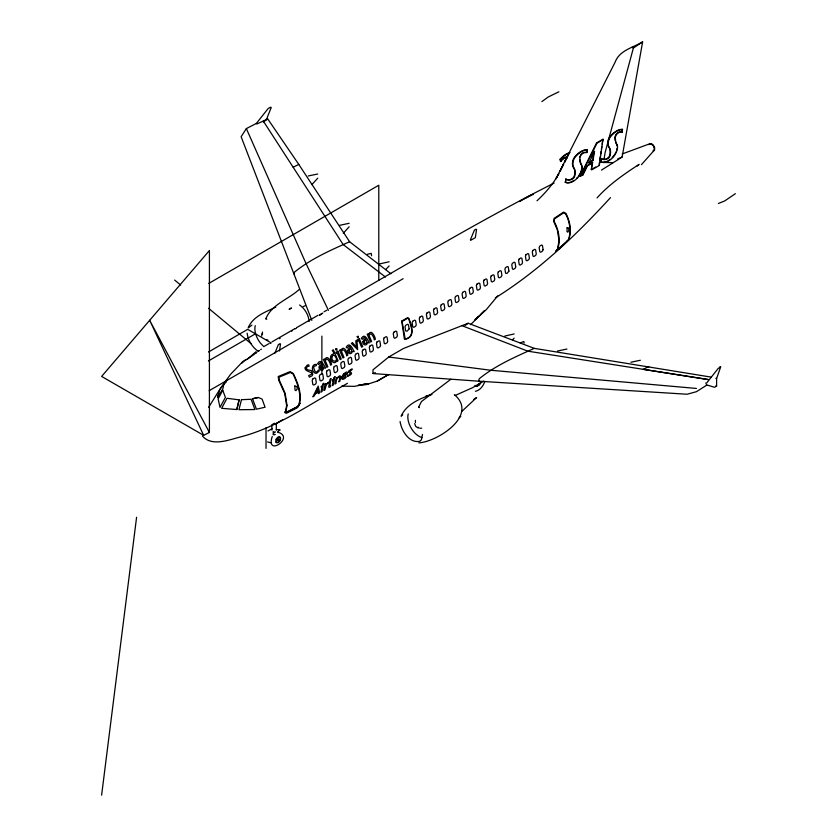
<?xml version="1.0" encoding="UTF-8"?>
<svg xmlns="http://www.w3.org/2000/svg" width="837" height="837" viewBox="0 0 837 837"><rect width="100%" height="100%" fill="white"/><g stroke="black" fill="none" stroke-linecap="round" stroke-linejoin="round"><path stroke-width="1.26" d="M524.15 343.024L523.847 341.517L520.195 342.919M261.772 333.848L261.782 336.003M418.542 407.326L421.471 401.53L450.829 379.287M422.497 434.455L421.419 439.76L419.818 441.308C409.199 443.464 401.394 430.731 400.086 421.513M274.452 423.24L271.92 424.725M271.879 425.301L271.92 430.187M265.8 318.96C271.261 304.469 288.755 299.28 299.416 289.267M419.452 407.682L418.563 406.834M276.356 430.176L276.294 424.087M415.403 420.32L415.403 422.57M101.622 795.15L136.588 517.256M262.452 332.017L262.452 334.256M279.485 350.975L280.51 343.997L279.987 343.693L278.376 344.614L274.787 353.319M586.873 152.543L586.831 149.75L586.873 152.543L584.718 152.637A5.482 3.17 -60 0 0 581.61 154.437A3.871 2.229 -60 0 0 579.968 158.35A21.929 12.66 -60 0 0 581.61 164.931A7.836 4.53 -60 0 1 582.144 168.289A10.661 6.162 -60 0 1 577.3 178.155A16.363 9.448 -60 0 1 565.467 182.351L565.802 179.045A14.574 8.412 -60 0 0 570.154 179.568A6.989 4.039 -60 0 0 573.031 177.915A2.752 1.59 -60 0 0 574.192 176.105A6.759 3.903 -60 0 0 574.642 174.337A13.277 7.669 -60 0 0 573.481 167.546A10.619 6.131 -60 0 1 572.801 160.882A6.403 3.693 -60 0 1 574.998 156.582A17.943 10.358 -60 0 1 586.831 149.75M622.226 132.131L622.184 129.337L622.226 132.131L620.081 132.225A5.482 3.17 -60 0 0 616.963 134.025A3.871 2.229 -60 0 0 615.331 137.938A21.929 12.66 -60 0 0 616.974 144.519A7.836 4.53 -60 0 1 617.507 147.877A10.661 6.162 -60 0 1 612.653 157.743A16.363 9.448 -60 0 1 600.82 161.939L601.165 158.632A14.574 8.412 -60 0 0 605.507 159.156A6.989 4.039 -60 0 0 608.384 157.502A2.752 1.59 -60 0 0 609.556 155.692A6.759 3.903 -60 0 0 609.995 153.924A13.277 7.669 -60 0 0 608.844 147.134A10.619 6.131 -60 0 1 608.154 140.47A6.403 3.693 -60 0 1 610.351 136.169A17.943 10.358 -60 0 1 622.184 129.337M591.32 169.576L592.408 162.556L591.32 169.576L595.651 167.065M594.176 151.215L593.192 160.463L588.913 162.933L592.774 160.223L593.977 152.501M599.292 162.723L599.323 165.433L602.943 139.245L596.519 142.96L580.156 176.011L583.012 174.849L587.438 165.904L592.826 162.796M599.669 160.254L600.255 156.54M600.631 154.071L601.018 151.602M601.405 149.132L601.793 146.663M602.169 144.194L602.943 139.245M569.599 151.884L615.132 62.168C619.453 50.283 632.971 47.709 642.628 41.85L622.1 157.084L601.479 170.11M557.337 249.646L559.053 240.69L557.337 229.788L553.707 221.418L554.115 218.373L563.636 212.106L565.906 213.425C569.955 221.209 571.723 230.447 568.961 238.963L567.371 240.721M568.626 239.277C571.378 230.813 569.673 221.638 565.666 213.895L563.74 212.786L554.512 218.855L554.167 221.439C558.666 229.945 560.769 240.031 557.683 249.353L556.448 250.661L559.032 248.777M604.021 159.333L605.13 152.501L633.379 48.044L642.628 41.85M239.131 399.856L236.808 409.534L221.648 408.32L226.984 398.286L239.131 399.856L236.787 409.575M226.053 382.342L224.044 383.566L222.768 389.048L217.62 397.303L219.859 389.32L227.298 379.402L220.497 388.389M371.565 255.724L371.23 253.381L367.485 254.249M565.467 182.351L565.802 179.045M600.82 161.939L601.165 158.632M217.62 397.303L218.687 394.06M273.197 433.88L273.72 434.644L274.965 434.539M267.191 117.557L271.219 107.544L270.56 107.157L268.133 108.559L256.363 123.437L246.36 128.595L241.119 136.724L311.814 320.383M719.977 366.627L720.636 367.004L716.608 378.554L715.949 378.293L716.608 378.722L716.608 386.098L714.568 387.269L706.208 384.779M470.373 239.905L474.401 230.123L476.012 229.192L476.546 229.495L475.343 237.645L470.896 240.209M272.266 436.422C265.224 457.797 295.921 436.914 277.549 432.154M481.39 381.672L479.538 384.915L476.881 386.453L475.772 386.223A4.917 2.835 -60 0 1 475.039 385.365M484.885 381.348C483.336 385.773 480.26 390.262 475.426 391.329M418.814 442.857C436.862 441.926 479.036 415.539 454.376 394.625M580.575 176.262L596.938 143.2L603.362 139.497M583.148 173.489L587.019 165.663L592.408 162.556M591.33 156.958L593.6 152.365M588.913 162.933L594.594 151.466M568.522 154.008L555.873 178.909L558.865 173.562C553.32 183.805 545.515 192.834 537.019 200.786M208.643 407.305L219.859 389.32M277.936 431.798C280.751 428.481 280.698 430.291 276.252 429.486M223.897 383.451L230.635 374.254L243.012 361.333M480.124 383.116L476.368 386.15M597.043 197.93C609.012 184.485 624.078 174.169 639.07 164.376L637.26 166.029M497.743 295.869L486.349 309.554L474.987 319.765L478.576 316.376M242.05 362.986C246.183 358.749 252.188 356.813 256.457 352.231L255.913 351.917M649.407 144.382L650.945 143.525L653.059 144.749L654.597 147.375L654.597 149.844L641.445 164.669M567.078 157.607A3.871 2.229 -60 0 0 566.199 157.408A5.482 3.17 -60 0 0 563.081 159.197L560.508 161.342L561.407 160.338M343.306 233.241L349.144 226.796M648.978 144.634L649.596 143.954L651.552 144.121L653.551 146.234L654.367 148.976L653.551 150.806M311.898 184.6L317.736 178.176M562.119 159.553L562.663 158.957A5.482 3.17 -60 0 1 563.95 157.848M256.258 352.963L256.792 352.387M610.497 197.616C576.086 235.26 538.756 270.769 495.368 297.888M385.721 269.556L389.132 265.957M512.443 339.937L514.148 338.138M567.067 241.265L555.642 251.382L557.055 249.97M481.275 313.833L484.864 310.433L470.645 324.63M402.743 414.681L401.132 416.198C406.395 404.083 420.132 398.485 431.923 394.478M462.024 411.239L476.577 397.575L473.606 399.521M459.115 417.789L460.8 416.23M567.319 240.857L567.873 240.345L558.781 249.07M541.884 101.601L548.266 96.977L558.886 91.788M273.322 431.484C271.795 432.97 276.388 432.98 274.975 431.484M273.322 433.597L273.301 434.56L274.86 434.508M247.522 359.073L255.421 352.241M270.152 343.515L270.717 343.076M291.642 331.107L292.49 330.489M711.063 377.1L534.299 348.37L468.165 323.249L403.643 348.401L388.713 357.012L372.988 369.828L372.988 373.553L479.046 381.222L687.156 394.237L696.436 391.685L706.784 385.135M268.028 430.94L272.067 428.795M520.708 200.723L532.761 194.289L533.336 194.613M519.767 201.571L521.838 199.98M465.142 325.457L468.165 323.249M320.184 314.555L319.535 315.308L320.404 314.702M735.378 193.682L724.758 200.911L718.376 203.496M263.289 121.993L267.191 119.325L266.532 118.718M279.6 338.682L280.186 338.305M320.686 314.22L322.779 313.028M320.916 314.367L321.827 313.865M258.162 351.017L259.188 350.441M289.393 309.24L291.496 307.985L289.183 309.104M483.671 381.128L472.643 387.636L455.077 395.514M347.449 383.294L343.065 385.878C309.418 404.135 277.329 427.665 239.696 437.134C228.25 440.147 211.468 446.717 202.397 435.972M358.362 385.02L366.062 384.685L377.163 381.138L388.556 374.537M208.779 283.398L378.784 185.239L378.784 280.353M251.885 325.164L248.191 327.895C252.701 316.491 265.58 311.981 275.75 307.148M208.528 351.979L247.71 329.359L271.125 342.888M208.423 360.946L255.421 333.817M263.707 346.644L268.897 343.651M272.077 341.81L294.886 328.648M296.706 327.591L318.07 315.256M324.076 311.782L326.88 310.171M329.621 308.591C404.125 266.135 477.561 221.669 554.157 183.031M295.262 328.826L296.34 328.209M260.673 349.594L261.416 349.165M580.156 176.011L583.012 174.849M209.166 390.691L403.141 278.7M591.738 169.817L599.323 165.433M321.889 373.741L319.933 374.871L319.326 376.252L319.985 380.437L320.885 380.961L322.841 379.831L323.448 378.439L322.789 374.265L321.889 373.741L321.889 336.097M275.812 423.71L282.644 419.755M377.163 381.138L388.661 374.505M720.636 367.004L718.209 368.406L706.438 383.283L705.633 383.084M299.426 403.654L300.169 403.246L297.669 407.473L294.268 409.345L286.244 413.321L284.622 412.379L285.647 410.747M258.497 351.111L259.146 350.808M524.328 198.662L532.342 194.655M203.653 435.334L209.417 432.478L209.417 250.525L101.622 376.43L203.653 435.334L149.677 320.309L209.417 432.478M293.138 167.233L298.799 164.439L349.604 241.736L390.931 273.762M648.853 366.543L643.193 369.337L708.228 379.548L527.833 351.174L461.71 325.583M256.363 123.437L256.875 124.002L267.191 119.199M303.172 306.614L305.515 305.568M349.604 241.736C330.395 250.347 310.789 258.842 294.352 272.266L294.352 274.588M534.299 348.37C515.09 356.97 495.473 365.476 479.046 378.889L479.046 381.222M245.785 359.994L243.996 360.59M617.706 158.884L622.1 157.084M622.226 153.956L650.025 143.671M372.988 373.553L375.342 372.674M279.213 436.956L276.712 438.975A3.275 1.894 -60 0 0 276.712 442.731L278.344 442.564L279.956 440.858L280.636 438.588L279.61 436.904M421.691 428.136L420.007 428.303M430.396 394.959L425.74 396.361L430.187 395.022M379.883 263.843L389.132 261.782M504.899 336.014L514.148 333.963M252.45 398.757L258.246 397.481L262.096 399.082L265.067 407.221L256.457 409.188L252.481 398.747L258.246 397.481M339.665 225.32L349.144 223.301M557.442 351.048L566.942 349.05M630.899 362.233L640.357 360.266M308.257 175.958L317.736 174.002M653.059 150.733L653.979 150.555M270.665 442.773L267.589 441.915M363.404 384.12L368.51 383.66L354.449 386.349L341.684 386.139M621.807 131.88L619.652 131.984A5.482 3.17 -60 0 0 618.104 132.508M586.455 152.292L584.299 152.397A5.482 3.17 -60 0 0 583.797 152.48M603.32 162.451L612.81 162.65M632.061 47.27L633.379 48.044M696.436 388.441L490.744 370.257L388.713 357.012M267.955 340.084L266.072 339.571M279.956 437.102L277.999 437.06L276.367 438.776A3.275 1.894 -60 0 0 275.875 439.917M421.911 437.625C415.832 435.585 411.72 430.061 409.324 424.349A15.6 9.008 60 0 1 408.205 413.938M418.082 427.969L415.717 426.389L414.65 423.595M570.081 152.554A17.943 10.358 -60 0 0 560.131 159.239L560.936 161.583M715.949 385.721L716.608 386.098M265.852 318.468L266.794 319.211M266.532 118.875L267.191 119.325M258.246 351.362C252.261 347.229 248.034 340.439 247.145 333.21M418.061 427.173L419.023 427.874M299.604 304.971C304.94 308.748 308.581 315.015 309.167 321.534M385.512 277.057L343.149 244.54L263.289 121.062M174.651 280.06L180.625 285.04M208.539 308.267L251.414 343.934M263.195 345.995L260.485 343.16A16.008 9.238 60 0 1 255.254 332.299A15.6 9.008 60 0 1 255.254 325.645M267.338 118.331L298.799 164.439M328.439 310.381L306.06 263.634L246.36 128.595M280.113 437.489L280.113 439.498L278.867 441.664L276.367 442.532A3.275 1.894 -60 0 1 275.875 441.957M560.131 159.239L560.508 161.342M266.02 427.697L266.02 448.391M560.549 159.48A17.943 10.358 -60 0 1 569.516 153.035M567.12 157.858A3.871 2.229 -60 0 0 565.77 157.157A5.482 3.17 -60 0 0 564.483 157.544M581.202 170.633A10.661 6.162 -60 0 0 581.725 168.038A7.836 4.53 -60 0 0 581.757 167.714M580.909 171.512A10.661 6.162 -60 0 1 580.554 172.391M580.156 173.269A10.661 6.162 -60 0 1 578.681 175.76M577.509 177.245A10.661 6.162 -60 0 1 576.881 177.915M566.231 179.285A14.574 8.412 -60 0 0 570.572 179.809A6.989 4.039 -60 0 0 573.45 178.155A2.752 1.59 -60 0 0 574.621 176.345A6.759 3.903 -60 0 0 575.061 174.588A13.277 7.669 -60 0 0 573.9 167.787A10.619 6.131 -60 0 1 573.219 161.122A6.403 3.693 -60 0 1 575.417 156.822A17.943 10.358 -60 0 1 587.25 149.99M573.795 180.489A16.363 9.448 -60 0 1 571.692 181.692M570.646 182.121A16.363 9.448 -60 0 1 565.048 182.11M581.307 164.92A7.836 4.53 -60 0 1 581.767 167.076M581.077 164.481A21.929 12.66 -60 0 1 580.459 163.142M580.365 162.901A21.929 12.66 -60 0 1 579.622 159.438M579.654 157.126A3.871 2.229 -60 0 1 579.978 156.09M580.501 155.086A3.871 2.229 -60 0 1 580.951 154.468M581.192 154.196A5.482 3.17 -60 0 1 581.694 153.694M582.217 153.265A5.482 3.17 -60 0 1 583.012 152.773M622.613 129.578A17.943 10.358 -60 0 0 610.769 136.41A6.403 3.693 -60 0 0 608.572 140.71A10.619 6.131 -60 0 0 609.263 147.375A13.277 7.669 -60 0 1 610.414 154.175A6.759 3.903 -60 0 1 609.974 155.933A2.752 1.59 -60 0 1 608.802 157.743A6.989 4.039 -60 0 1 605.936 159.396A14.574 8.412 -60 0 1 601.583 158.873M610.194 159.323A16.363 9.448 -60 0 1 608.101 160.735M607.045 161.279A16.363 9.448 -60 0 1 605.998 161.708M604.973 162.012A16.363 9.448 -60 0 1 600.401 161.698M616.963 148.473A10.661 6.162 -60 0 1 616.555 150.221M615.917 151.978A10.661 6.162 -60 0 1 615.519 152.857M615.069 153.705A10.661 6.162 -60 0 1 614.034 155.347M613.469 156.111A10.661 6.162 -60 0 1 612.234 157.502M616.43 144.069A21.929 12.66 -60 0 0 616.545 144.278A7.836 4.53 -60 0 1 617.089 146.067M616.21 143.64A21.929 12.66 -60 0 1 615.634 142.238M615.268 140.898A21.929 12.66 -60 0 1 614.902 137.707A3.871 2.229 -60 0 1 615.195 136.023M615.666 134.998A3.871 2.229 -60 0 1 616.074 134.359M616.545 133.784A5.482 3.17 -60 0 1 616.796 133.522M617.308 133.062A5.482 3.17 -60 0 1 617.832 132.675M323.762 383.304L322.527 384.675L323.762 383.304M335.03 376.796L333.796 378.167L335.03 376.796M305.202 367.736C303.674 372.203 318.018 372.287 308.644 375.52L309.345 377.152L312.034 375.813A3.526 2.825 79.2 0 0 312.776 374.045L311.385 370.571L307.639 369.881C305.39 368.908 306.75 365.591 309.041 366.324L308.822 364.859L307.315 365.058L305.202 367.736M340.701 376.378L339.874 381.222L338.797 381.85C342.239 372.925 334.894 378.523 336.129 383.388L335.051 384.016L336.244 377.811L336.987 377.382L337.165 377.989L339.55 375.834L340.701 376.378M348.297 372.183C349.971 372.894 351.781 374.704 348.014 375.269L347.428 376.535L350.829 374.589A2.103 0.952 -51.1 0 0 351.54 373.365C351.571 371.628 347.146 371.346 351.676 370.08L352.178 368.887L349.071 370.676A1.904 0.858 -51.1 0 0 348.401 371.806L348.297 372.183M346.288 373.605L342.908 376.106L344.269 374.003L346.288 373.605M329.841 385.292L330.646 385.784L330.458 386.767L329.234 387.238A2.009 0.91 -51.1 0 1 328.7 386.851L330.071 379.109L331.149 378.491L329.841 385.292M313.572 367.474L315.015 371.45A2.365 1.894 79.2 0 0 316.281 371.89A3.285 2.637 79.2 0 0 317.547 371.335L318.353 370.017L319.284 370.937L316.815 373.176A3.777 3.024 79.2 0 1 314.921 373.02C311.155 371.272 311.448 363.624 316.396 364.367L316.281 365.654L314.231 366.167A2.354 1.883 79.2 0 0 313.572 367.474M335.721 349.05C336.495 352.649 338.127 346.926 335.721 349.05M357.211 336.641C357.974 340.24 359.617 334.528 357.211 336.641M319.19 367.024C318.238 370.393 323.406 371.722 323.72 367.977L325.614 368.175C323.929 365.319 320.979 357.723 317.579 363.697L318.531 364.587L320.414 362.777L321.921 364.116L320.006 365.246L319.19 367.024M331.902 356.939C331.002 363.551 340.533 361.772 334.402 355.443L332.948 355.296L331.902 356.939M347.815 350.494C346.863 353.863 352.032 355.191 352.346 351.446L354.25 351.645C352.555 348.799 349.615 341.193 346.204 347.167L347.156 348.056L349.039 346.246L350.546 347.596L348.642 348.715L347.815 350.494M362.944 341.758C362.002 345.126 367.171 346.455 367.474 342.71L369.379 342.908C367.684 340.063 364.744 332.456 361.333 338.43L362.285 339.32L364.168 337.51L365.675 338.859L363.771 339.979L362.944 341.758M330.72 356.677C329.38 360.224 334.716 365.654 336.746 360.852L336.987 361.427L338.075 360.799L333.325 349.814L332.237 350.441C336.589 355.652 331.075 352.639 330.72 356.677M341.59 377.539C340.973 381.055 345.315 378.732 346.173 377.089L345.869 376.556L343.505 378.293A2.406 1.088 -51.1 0 1 342.793 378.083L342.72 376.922L347.114 374.39A4.122 1.873 -51.1 0 0 347.355 372.695L347.209 372.381A3.358 1.517 -51.1 0 0 346.204 372.12L343.473 373.94L341.59 377.539M325.018 359.23L324.923 359.91L324.149 359.104L323.406 359.533L326.775 367.328L327.863 366.7L325.352 360.914C326.786 355.725 330.563 362.986 330.521 365.162L331.598 364.545C331.504 362.159 327.644 354.093 325.018 359.23M341.172 349.908L341.077 350.588L340.303 349.782L339.571 350.201L342.94 357.995L344.017 357.378L341.506 351.582C342.95 346.392 346.717 353.653 346.685 355.84L347.763 355.212C347.658 352.827 343.798 344.771 341.172 349.908M368.772 333.973L368.678 334.654L367.903 333.837L367.171 334.266L370.54 342.061L371.618 341.444L369.117 335.647C370.55 330.458 374.317 337.719 374.285 339.906L375.363 339.278C375.258 336.892 371.398 328.836 368.772 333.973M278.543 439.394C277.612 442.114 277.078 438.138 278.543 439.394M278.888 439.592C277.957 442.313 277.424 438.337 278.888 439.592M401.739 321.073L404.397 339.027L404.993 339.372C415.874 337.238 411.616 325.656 408.885 318.374L407.64 317.652L401.739 321.073M402.084 321.502L405.192 338.954C415.644 336.84 410.988 325.739 408.655 318.761L407.724 318.227L402.084 321.502M320.466 366.679L320.801 368.74L322.517 368.531L323.166 366.993L322.35 365.099L320.466 366.679M349.092 350.148L349.427 352.22L351.142 352L351.791 350.462L350.975 348.579L349.092 350.148M364.221 341.412L364.555 343.484L366.271 343.264L366.92 341.726L366.104 339.843L364.221 341.412M286.641 405.61L285.469 411.689L286.714 412.411L297.512 406.887L299.248 404.595C302.209 393.945 297.846 383.064 293.316 373.511L290.062 371.628L278.219 376.545L278.658 380.092L284.716 393.474L286.641 405.61M287.039 405.401L285.898 411.323L286.955 411.94L297.428 406.583L298.893 404.648C301.791 394.133 297.491 383.377 293.023 373.951L290.449 372.465L278.962 377.225L279.328 380.228L285.124 393.254L287.039 405.401M294.823 386.003L295.022 390.126L295.942 390.659L297.24 388.933L296.863 386.568L294.823 386.003M321.345 386.412L321.167 387.343L321.994 386.861L320.989 392.135L322.067 391.507L323.26 385.302L321.345 386.412M325.059 384.267L323.867 390.471L324.944 389.843L326.304 384.748L328.732 382.132L325.949 384.633L326.137 383.649L325.059 384.267M332.613 379.904L332.435 380.835L333.272 380.354L332.258 385.627L333.335 384.999L334.528 378.795L332.613 379.904M241.454 399.688L238.953 409.712L254.908 409.544L251.079 399.259L241.454 399.688M567.109 227.737L566.984 231.671L567.8 232.152L568.898 230.311L568.501 227.81L567.109 227.737M543.098 249.667L542.47 251.142L540.671 252.261L539.802 251.749L539.143 247.574L539.719 246.172L541.602 245L542.449 245.482L543.098 249.667M508.927 271.157L507.013 273.427L505.579 273.218L504.92 269.033L505.517 267.652L507.41 266.48L508.268 266.982L508.927 271.157M515.728 266.846L515.163 268.248L513.301 269.43L512.443 268.939L511.784 264.754L512.349 263.352L514.211 262.169L515.079 262.661L515.728 266.846M519.16 259.031L518.584 260.443L519.243 264.618L520.101 265.12L521.974 263.927L522.539 262.525L521.89 258.351L521.022 257.848L519.16 259.031M532.855 250.451L532.28 251.853L532.939 256.028L533.807 256.53L535.69 255.358L536.266 253.956L535.607 249.782L534.738 249.28L532.855 250.451M525.981 254.73L525.416 256.132L526.065 260.307L526.933 260.809L528.817 259.637L529.392 258.235L528.743 254.061L527.865 253.559L525.981 254.73M409.126 328.972L407.096 331.18L405.673 330.971L405.014 326.786L405.61 325.405L407.567 324.264L408.466 324.787L409.126 328.972M412.735 321.272L412.139 322.653L412.798 326.838L413.698 327.351L415.644 326.221L416.24 324.829L415.581 320.655L414.692 320.132L412.735 321.272M419.86 317.129L419.253 318.52L419.912 322.705L420.812 323.218L422.769 322.088L423.365 320.697L422.706 316.522L421.806 315.999L419.86 317.129M426.975 312.996L426.378 314.388L427.037 318.562L427.937 319.085L429.894 317.955L430.49 316.564L429.831 312.389L428.931 311.866L426.975 312.996M312.787 378.994L312.191 380.375L312.85 384.56L313.749 385.083L315.706 383.953L316.302 382.561L315.643 378.387L314.743 377.864L312.787 378.994M327.068 370.749L326.472 372.13L327.131 376.315L328.031 376.838L329.987 375.708L330.584 374.317L329.924 370.142L329.025 369.619L327.068 370.749M334.214 366.627L333.607 368.008L334.266 372.193L335.166 372.716L337.123 371.586L337.729 370.195L337.07 366.02L336.171 365.497L334.214 366.627M341.35 362.505L340.753 363.886L341.412 368.071L342.312 368.594L344.269 367.453L344.865 366.072L344.206 361.887L343.306 361.375L341.35 362.505M348.495 358.382L347.889 359.764L348.548 363.949L349.447 364.472L351.404 363.331L352.011 361.95L351.352 357.765L350.452 357.253L348.495 358.382M355.631 354.26L355.034 355.641L355.694 359.826L356.593 360.349L358.55 359.209L359.146 357.828L358.487 353.643L357.587 353.13L355.631 354.26M362.766 350.138L362.17 351.519L362.829 355.704L363.729 356.227L365.685 355.087L366.292 353.706L365.633 349.521L364.733 349.008L362.766 350.138M369.912 346.016L369.316 347.397L369.975 351.582L370.875 352.095L372.831 350.965L373.428 349.584L372.768 345.399L371.869 344.886L369.912 346.016M377.048 341.894L376.451 343.275L377.11 347.46L378.01 347.972L379.967 346.842L380.573 345.461L379.914 341.276L379.015 340.764L377.048 341.894M384.193 337.771L383.597 339.152L384.256 343.337L385.146 343.85L387.112 342.72L387.709 341.339L387.05 337.154L386.15 336.641L384.193 337.771M393.871 332.184L393.264 333.565L393.924 337.75L394.823 338.274L396.78 337.133L397.387 335.752L396.728 331.567L395.828 331.054L393.871 332.184M434.11 308.874L433.514 310.265L434.173 314.44L435.073 314.963L437.029 313.833L437.636 312.442L436.977 308.267L436.077 307.744L434.11 308.874M441.256 304.752L440.66 306.143L441.308 310.318L442.208 310.841L444.175 309.711L444.771 308.319L444.112 304.145L443.212 303.622L441.256 304.752M448.391 300.629L447.795 302.021L448.454 306.196L449.354 306.719L451.31 305.589L451.907 304.197L451.258 300.023L450.358 299.5L448.391 300.629M455.537 296.507L454.941 297.899L455.59 302.073L456.489 302.596L458.456 301.466L459.053 300.075L458.394 295.9L457.494 295.377L455.537 296.507M462.673 292.385L462.076 293.777L462.735 297.951L463.635 298.474L465.592 297.344L466.188 295.953L465.539 291.778L464.64 291.255L462.673 292.385M469.819 288.263L469.212 289.644L469.871 293.829L470.771 294.352L472.738 293.222L473.334 291.831L472.675 287.656L471.775 287.133L469.819 288.263M476.954 284.141L476.358 285.522L477.017 289.707L477.917 290.23L479.873 289.1L480.469 287.708L479.81 283.534L478.91 283.011L476.954 284.141M484.1 280.018L483.493 281.399L484.152 285.584L485.052 286.108L487.019 284.978L487.615 283.586L486.956 279.412L486.056 278.888L484.1 280.018M491.235 275.896L490.639 277.277L491.298 281.462L492.198 281.985L494.154 280.855L494.751 279.464L494.092 275.289L493.192 274.766L491.235 275.896M498.381 271.774L497.774 273.155L498.433 277.34L499.333 277.863L501.29 276.733L501.897 275.342L501.237 271.167L500.338 270.644L498.381 271.774M315.089 393.945L314.126 396.089L312.86 396.832L318.186 386.098L319.671 392.888L318.416 393.62L318.186 392.166L315.089 393.945M317.558 388.441L315.549 392.919L318.018 391.496L317.558 388.441M563.583 164.209L559.911 171.501L563.583 164.24M568.794 153.903L564.567 162.273L568.794 153.924M222.747 390.272L218.122 398.862L220.016 407.378L225.404 397.376L222.747 390.272M279.474 429.527L279.704 430.375L279.495 429.538M352.513 342.699L351.331 343.39L357.661 349.678L356.886 340.178L355.756 340.826L356.478 347.229L352.513 342.699M337.855 351.195L335.94 352.304L336.443 353.465L337.28 352.984L340.146 359.617L341.224 358.989L337.855 351.195M359.335 338.786L357.42 339.895L357.922 341.057L358.759 340.575L361.626 347.209L362.714 346.581L359.335 338.786"/></g></svg>
